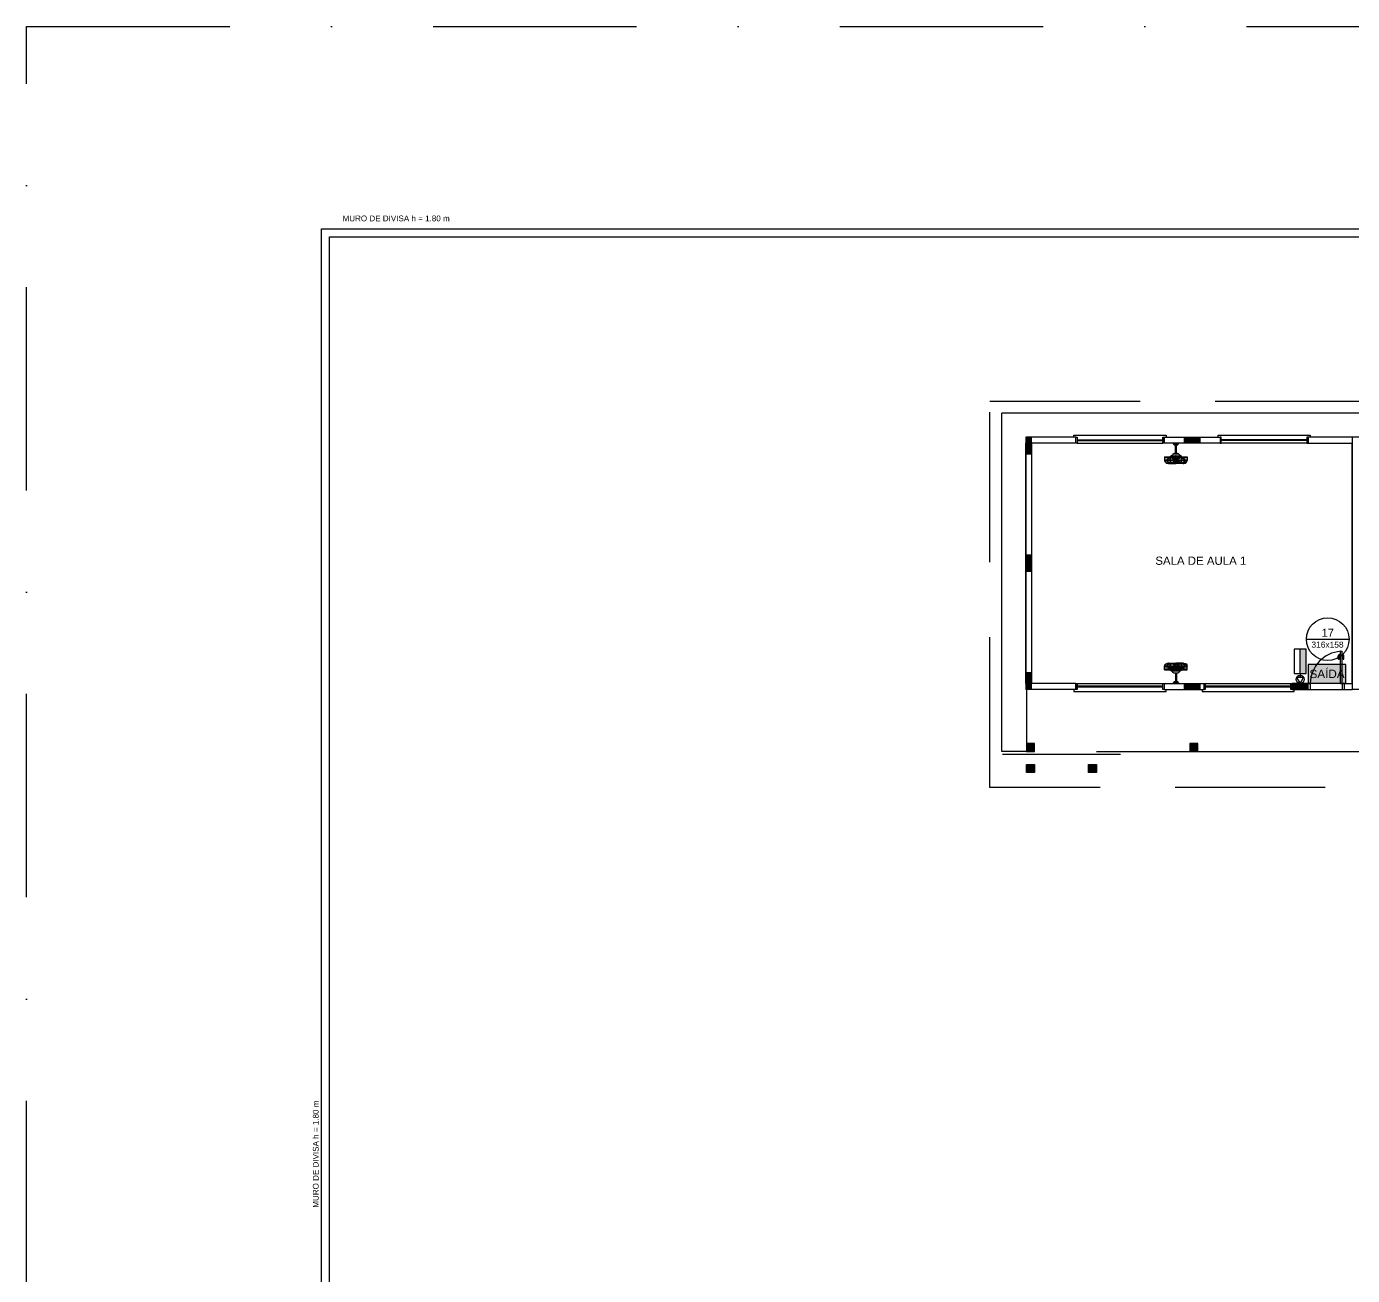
# Model space of a CAD drawing. Header units: centimetres. Extents: x 6807 to 16527, y -130 to 6110.
# Drawn here: x 6807 to 10120, y 2990 to 6110 of the extents above; entities that cross this region are included whole.
import ezdxf
from ezdxf.enums import TextEntityAlignment as Align

# ---------------------------------------------------------------- set-up
doc = ezdxf.new("R2010")
doc.units = ezdxf.units.CM
doc.header["$LTSCALE"] = 10
doc.linetypes.add('DASHDOT', pattern=[25.4, 12.7, -6.35, 0, -6.35])
doc.linetypes.add('TRACEJADO_G', pattern=[0.375, 0.25, -0.125])
for name, color, linetype in [('_TERREO', 7, 'Continuous'), ('A-03_ILU', 3, 'Continuous'), ('A-COTAS', 1, 'Continuous'), ('A-HACHURAPARED', 254, 'Continuous'), ('A-MURO', 2, 'Continuous'), ('A-PAREDE', 5, 'Continuous'), ('A-PISOS-CTEL', 2, 'TRACEJADO_G'), ('A-PISOS-NIVEL', 1, 'Continuous'), ('A-PORTA', 3, 'Continuous'), ('A-SOLEIRA', 1, 'Continuous'), ('ACES-I', 251, 'Continuous'), ('AR-ESQ', 2, 'Continuous'), ('ARQ-TXT-1_050', 2, 'Continuous'), ('ARQ-TXT-1_075', 2, 'Continuous'), ('s-251', 250, 'Continuous'), ('t20_ILU', 1, 'Continuous'), ('TIPO_A-03_ILU', 3, 'Continuous')]:
    doc.layers.add(name, color=color, linetype=linetype)
doc.styles.add('ESC-50-A20', font='arial.ttf', dxfattribs={"height": 0.1})
doc.styles.add('T15', font='arial.ttf', dxfattribs={"height": 0.15})
doc.styles.add('T20', font='arial.ttf', dxfattribs={"height": 0.2})

# ---------------------------------------------------------------- blocks, each defined once
blk = doc.blocks.new('*U1')
h = blk.add_hatch(color=92)
h.dxf.hatch_style = 1
h.paths.add_polyline_path([(12.59, -6.3), (12.59, 0), (-0.01, 0), (-0.01, -6.3)])
at = {"layer": 's-251', "color": 1}
blk.add_lwpolyline([(12.59, -6.3), (12.59, 0), (-0.01, 0), (-0.01, -6.3)], close=True, dxfattribs=at)
at = {"color": 255, "style": 'T20'}
blk.add_text('SAÍDA', height=2.791, dxfattribs=at).set_placement((6.29, -3.15), align=Align.MIDDLE_CENTER)
blk = doc.blocks.new('A$C1CA961C3')
h = blk.add_hatch(color=253)
h.dxf.hatch_style = 1
h.paths.add_polyline_path([(30, 85), (15, 85), (15, 25), (30, 25)])
for p, q in [((15, 25), (15, 85)), ((6.3, 15), (15, 0)), ((23.7, 15), (6.3, 15)), ((15, 25), (15, 15)), ((15, 0), (23.7, 15))]:
    blk.add_line(p, q)
blk.add_lwpolyline([(0, 85), (0, 25), (30, 25), (30, 85), (0, 85)])
blk.add_circle((15, 10), 10)
blk = doc.blocks.new('A$C4CB241E8')
at = {"layer": 'ACES-I'}
for p, q in [((0.224, 0.5), (0.344, 0.5)), ((0.224, 0.49), (0.224, 0.5)), ((0.234, 0.48), (0.334, 0.48)), ((0.234, 0.47), (0.234, 0.48)), ((0.244, 0.46), (0.324, 0.46)), ((0.269, 0.252), (0.269, 0.46)), ((0.299, 0.252), (0.299, 0.46)), ((0.334, 0.47), (0.334, 0.48)), ((0.344, 0.49), (0.344, 0.5)), ((0, 0.166), (0, 0.074)), ((0, 0.166), (0.137, 0.166)), ((0, 0.145), (0.137, 0.145)), ((0, 0.089), (0.055, 0.089)), ((0.008, 0.067), (0.046, 0.067)), ((0.046, 0.067), (0.137, 0.067)), ((0.055, 0.089), (0.137, 0.089)), ((0.102, 0.007), (0.083, 0.007)), ((0.102, 0), (0.083, 0)), ((0.102, 0.007), (0.174, 0.007)), ((0.102, 0), (0.283, 0)), ((0.137, 0.166), (0.142, 0.17)), ((0.137, 0.131), (0.137, 0.145)), ((0.137, 0.089), (0.137, 0.131)), ((0.142, 0.17), (0.198, 0.212)), ((0.144, 0.145), (0.424, 0.145)), ((0.144, 0.132), (0.144, 0.145)), ((0.144, 0.089), (0.144, 0.132)), ((0.144, 0.089), (0.424, 0.089)), ((0.144, 0.067), (0.279, 0.067)), ((0.198, 0.203), (0.148, 0.166)), ((0.148, 0.166), (0.42, 0.166)), ((0.198, 0.203), (0.198, 0.166)), ((0.198, 0.189), (0.368, 0.189)), ((0.198, 0.182), (0.273, 0.182)), ((0.203, 0.007), (0.279, 0.007)), ((0.215, 0.027), (0.258, 0.027)), ((0.226, 0.24), (0.339, 0.24)), ((0.268, 0.043), (0.268, 0.067)), ((0.276, 0.118), (0.276, 0.099)), ((0.277, 0.257), (0.277, 0.253)), ((0.277, 0.253), (0.281, 0.243)), ((0.287, 0.258), (0.279, 0.258)), ((0.279, 0.067), (0.279, 0.009)), ((0.279, 0.067), (0.286, 0.067)), ((0.279, 0.009), (0.279, 0.007)), ((0.283, 0.089), (0.283, 0.067)), ((0.463, 0), (0.283, 0)), ((0.288, 0.253), (0.284, 0.243)), ((0.286, 0.067), (0.286, 0.009)), ((0.286, 0.067), (0.422, 0.067)), ((0.286, 0.009), (0.286, 0.007)), ((0.286, 0.007), (0.362, 0.007)), ((0.288, 0.253), (0.288, 0.257)), ((0.29, 0.118), (0.29, 0.099)), ((0.293, 0.182), (0.368, 0.182)), ((0.307, 0.027), (0.373, 0.027)), ((0.424, 0.172), (0.368, 0.213)), ((0.368, 0.205), (0.368, 0.166)), ((0.368, 0.205), (0.42, 0.166)), ((0.463, 0.007), (0.392, 0.007)), ((0.431, 0.166), (0.424, 0.172)), ((0.424, 0.145), (0.424, 0.089)), ((0.429, 0.067), (0.526, 0.067)), ((0.431, 0.166), (0.565, 0.166)), ((0.431, 0.145), (0.565, 0.145)), ((0.431, 0.13), (0.431, 0.145)), ((0.431, 0.089), (0.431, 0.13)), ((0.431, 0.089), (0.519, 0.089)), ((0.463, 0.007), (0.482, 0.007)), ((0.463, 0), (0.482, 0)), ((0.519, 0.089), (0.565, 0.089)), ((0.526, 0.067), (0.557, 0.067)), ((0.565, 0.166), (0.565, 0.074))]:
    blk.add_line(p, q, dxfattribs=at)
for points in [[(0.246, 0.099), (0.246, 0.089)], [(0.323, 0.089), (0.323, 0.099), (0.246, 0.099)], [(0.246, 0.08), (0.246, 0.08)]]:
    blk.add_lwpolyline(points, dxfattribs=at)
blk.add_lwpolyline([(0.273, 0.184), (0.273, 0.175), (0.293, 0.175), (0.293, 0.184)], close=True, dxfattribs=at)
for centre, radius, start, end in [((0.234, 0.49), 0.01, 180, 270), ((0.244, 0.47), 0.01, 180, 270), ((0.324, 0.47), 0.01, 270, 0), ((0.334, 0.49), 0.01, 270, 0), ((0.083, 0.084), 0.0836, 187.0241, 270.1403), ((0.083, 0.084), 0.0766, 192.4617, 270.1403), ((0.158, 0.164), 0.148, 220.8847, 270.7317), ((0.161, -0.014), 0.147, 99.4474, 135.8987), ((0.204, 0.067), 0.0671, 179.7166, 229.3446), ((0.161, -0.014), 0.147, 87.3551, 96.6689), ((0.204, 0.067), 0.06, 179.6832, 237.0138), ((0.204, 0.067), 0.0671, 229.3446, 243.4575), ((0.168, 0.133), 0, 90, 303.5739), ((0.165, 0.08), 0.0536, 23.5592, 86.613), ((0.158, 0.164), 0.148, 274.9997, 292.3413), ((0.204, 0.067), 0.06, 237.0138, 269.6517), ((0.226, 0.212), 0.0283, 90, 180), ((0.226, 0.147), 0.0283, 182.9729, 248.6249), ((0.214, 0.101), 2.511308197128957e-15, 227.1184, 0), ((0.276, 0.127), 0.0676, 202.5993, 214.7226), ((0.158, 0.164), 0.148, 292.3413, 305.8305), ((0.283, 0.252), 0.148, 243.1417, 267.262), ((0.283, 1.064), 0.946, 265.9464, 274.0536), ((0.283, 0.105), 0.148, 92.0593, 114.7191), ((0.345, 0.107), 0.118, 199.8598, 236.3515), ((0.242, 0.245), 0.00548, 36.9061, 175.1771), ((0.44, -0.107), 0.228, 134.8376, 138.9912), ((0.279, 0.257), 0.00141, 90, 180), ((0.283, 0.251), 0.00548, 13.9839, 166.0161), ((0.283, 0.244), 0.00141, 202.3134, 337.6866), ((0.44, -0.107), 0.228, 130.1268, 132.3872), ((0.221, 0.107), 0.118, 303.6485, 317.1616), ((0.287, 0.257), 0.00141, 0, 90), ((0.283, 0.105), 0.148, 65.2809, 87.9407), ((0.283, 0.252), 0.148, 272.738, 296.8583), ((0.221, 0.107), 0.118, 317.1616, 340.1402), ((0.323, 0.245), 0.00548, 4.8229, 143.0939), ((0.415, -0.018), 0.148, 92.2685, 128.5678), ((0.339, 0.212), 0.0283, 3.732, 90), ((0.297, 0.02), 0.0676, 22.5993, 43.7437), ((0.339, 0.147), 0.0283, 291.3751, 357.0271), ((0.409, 0.067), 0.0536, 203.5592, 228.099), ((0.362, 0.067), 0.06, 270.3483, 301.6358), ((0.409, 0.067), 0.0536, 228.099, 252.8541), ((0.362, 0.067), 0.0671, 296.5425, 307.5309), ((0.362, 0.067), 0.06, 301.6358, 0.3168), ((0.413, 0.161), 0.147, 266.0889, 320.6458), ((0.362, 0.067), 0.0671, 307.5309, 0.2834), ((0.415, -0.018), 0.148, 86.601, 92.2685), ((0.415, -0.018), 0.148, 45.7177, 83.837), ((0.482, 0.084), 0.0836, 269.8597, 352.9759), ((0.482, 0.084), 0.0766, 269.8597, 347.5383)]:
    blk.add_arc(centre, radius, start, end, dxfattribs=at)

msp = doc.modelspace()

# ---------------------------------------------------------------- hatches: boundary and pattern name
at = {"layer": 'A-COTAS'}
h = msp.add_hatch(color=251, dxfattribs=at)
h.dxf.hatch_style = 1
h.paths.add_polyline_path([(9306, 5042.3), (9318, 5042.3), (9318, 5082.3), (9306, 5082.3)])
h = msp.add_hatch(color=251, dxfattribs=at)
h.dxf.hatch_style = 1
h.paths.add_polyline_path([(9700, 5082.3), (9700, 5070.3), (9740, 5070.3), (9740, 5082.3)])
h = msp.add_hatch(color=251, dxfattribs=at)
h.set_gradient(color1=(173, 173, 173), color2=(173, 173, 173))
h.paths.add_polyline_path([(9306, 4748.8), (9318, 4748.8), (9318, 4788.8), (9306, 4788.8)])
h = msp.add_hatch(color=251, dxfattribs=at)
h.dxf.hatch_style = 1
h.paths.add_polyline_path([(9306, 4748.8), (9318, 4748.8), (9318, 4788.8), (9306, 4788.8)])
h = msp.add_hatch(color=251, dxfattribs=at)
h.dxf.hatch_style = 1
h.paths.add_polyline_path([(9306, 4455.3), (9318, 4455.3), (9318, 4495.3), (9306, 4495.3)])
h = msp.add_hatch(color=251, dxfattribs=at)
h.dxf.hatch_style = 1
h.paths.add_polyline_path([(9700, 4467.3), (9700, 4455.3), (9740, 4455.3), (9740, 4467.3)])
h = msp.add_hatch(color=251, dxfattribs=at)
h.dxf.hatch_style = 1
h.paths.add_polyline_path([(9326, 4318.8), (9306, 4318.8), (9306, 4298.8), (9326, 4298.8)])
h = msp.add_hatch(color=251, dxfattribs=at)
h.dxf.hatch_style = 1
h.paths.add_polyline_path([(9734, 4318.8), (9714, 4318.8), (9714, 4298.8), (9734, 4298.8)])
h = msp.add_hatch(color=251, dxfattribs=at)
h.dxf.hatch_style = 1
h.paths.add_polyline_path([(9326, 4246.1), (9306, 4246.1), (9306, 4266.1), (9326, 4266.1)])
h = msp.add_hatch(color=251, dxfattribs=at)
h.dxf.hatch_style = 1
h.paths.add_polyline_path([(9480.9, 4246.1), (9460.9, 4246.1), (9460.9, 4266.1), (9480.9, 4266.1)])
at = {"layer": 'A-HACHURAPARED'}
h = msp.add_hatch(color=251, dxfattribs=at)
h.dxf.hatch_style = 1
h.paths.add_polyline_path([(10009.5, 4468.8), (9969.5, 4468.8), (9969.5, 4453.8), (10009.5, 4453.8)])

# ---------------------------------------------------------------- linework, layer by layer
at = {"linetype": 'DASHDOT', "ltscale": 4}
msp.add_lwpolyline([(6807.5, 6109.5), (16527, 6109.5), (16527, -130.1), (6807.5, -130.1)], close=True, dxfattribs=at)
at = {"layer": 'A-03_ILU'}
msp.add_line((10004.9, 4579.2), (10111.6, 4579.2), dxfattribs=at)
at = {"layer": 'A-MURO', "color": 251}
for p, q in [((7544.5, 603.8), (7544.5, 5603.8)), ((7544.5, 5603.8), (15544.5, 5603.8)), ((7564.5, 603.8), (7564.5, 5583.8)), ((7564.5, 5583.8), (15521.1, 5583.8))]:
    msp.add_line(p, q, dxfattribs=at)
at = {"layer": 'A-PAREDE', "color": 251}
for p, q in [((9304.5, 5083.8), (9304.5, 4453.8)), ((9319.5, 4468.8), (9319.5, 5068.8)), ((9429.5, 5068.8), (9319.5, 5068.8)), ((9429.5, 5068.8), (9429.5, 5083.8)), ((10009.5, 5068.8), (10009.5, 5083.8)), ((10119.5, 5083.8), (10009.5, 5083.8)), ((10009.5, 5083.8), (10009.5, 5068.8)), ((10009.5, 5068.8), (10119.5, 5068.8)), ((10119.5, 5083.8), (10119.5, 4453.8)), ((10119.5, 5068.8), (10119.5, 4468.8)), ((9429.5, 4453.8), (9304.5, 4453.8)), ((9429.5, 4468.8), (9319.5, 4468.8)), ((9429.5, 4468.8), (9429.5, 4453.8)), ((9649.5, 4468.8), (9749.5, 4468.8)), ((9649.5, 4468.8), (9649.5, 4453.8)), ((9649.5, 4453.8), (9749.5, 4453.8)), ((9749.5, 4468.8), (9749.5, 4453.8)), ((9969.5, 4453.8), (9969.5, 4468.8)), ((10099.5, 4468.8), (10099.5, 4453.8)), ((10099.5, 4468.8), (10119.5, 4468.8)), ((10099.5, 4453.8), (10119.5, 4453.8)), ((10244.5, 4453.8), (10119.5, 4453.8)), ((10244.5, 4453.8), (10119.5, 4453.8))]:
    msp.add_line(p, q, dxfattribs=at)
for points in [[(9429.5, 5083.8), (9304.5, 5083.8)], [(9304.5, 4468.8), (9304.5, 4468.8), (9304.5, 5068.8)], [(10244.5, 5083.8), (10119.5, 5083.8)], [(10244.5, 5083.8), (10119.5, 5083.8)], [(10119.5, 4468.8), (10119.5, 4468.8), (10119.5, 5068.8)], [(10119.5, 4468.8), (10119.5, 4468.8), (10119.5, 5068.8)]]:
    msp.add_lwpolyline(points, dxfattribs=at)
for points in [[(9306, 5042.3), (9318, 5042.3), (9318, 5082.3), (9306, 5082.3)], [(9789.5, 5083.8), (9789.5, 5068.8), (9649.5, 5068.8), (9649.5, 5083.8)], [(9700, 5082.3), (9700, 5070.3), (9740, 5070.3), (9740, 5082.3)], [(9306, 4748.8), (9318, 4748.8), (9318, 4788.8), (9306, 4788.8)], [(9306, 4455.3), (9318, 4455.3), (9318, 4495.3), (9306, 4495.3)], [(9700, 4467.3), (9700, 4455.3), (9740, 4455.3), (9740, 4467.3)], [(10009.5, 4468.8), (9969.5, 4468.8), (9969.5, 4453.8), (10009.5, 4453.8)], [(9326, 4318.8), (9306, 4318.8), (9306, 4298.8), (9326, 4298.8)], [(9734, 4318.8), (9714, 4318.8), (9714, 4298.8), (9734, 4298.8)], [(9326, 4246.1), (9306, 4246.1), (9306, 4266.1), (9326, 4266.1)], [(9480.9, 4246.1), (9460.9, 4246.1), (9460.9, 4266.1), (9480.9, 4266.1)]]:
    msp.add_lwpolyline(points, close=True, dxfattribs=at)
at = {"layer": 'A-PISOS-CTEL', "color": 251, "linetype": 'TRACEJADO_G', "ltscale": 150}
msp.add_line((9541, 4291.1), (9245.9, 4291.1), dxfattribs=at)
msp.add_lwpolyline([(9214.5, 5173.8), (15114.5, 5173.8), (15114.5, 4208.8), (9214.5, 4208.8)], close=True, dxfattribs=at)
at = {"layer": 'A-PISOS-NIVEL', "color": 251}
for p, q in [((9244.5, 4298.8), (9244.5, 5143.8)), ((15084.5, 5143.8), (9244.5, 5143.8)), ((9306, 4453.8), (9306, 4298.8)), ((9306, 4298.8), (9244.5, 4298.8)), ((9481, 4298.8), (12004.5, 4298.8)), ((9481, 4298.8), (9481, 4298.8))]:
    msp.add_line(p, q, dxfattribs=at)
at = {"layer": 'A-PORTA', "color": 251}
for p, q in [((10087.9, 4540.8), (10089.4, 4540.8)), ((10087.9, 4538.8), (10089.4, 4538.8)), ((10089.4, 4537.3), (10089.4, 4542.3)), ((10089.4, 4542.3), (10089.9, 4542.3)), ((10094.4, 4542.3), (10093.9, 4542.3)), ((10094.4, 4537.3), (10094.4, 4542.3)), ((10095.9, 4540.8), (10094.4, 4540.8)), ((10095.9, 4538.8), (10094.4, 4538.8)), ((10084.9, 4529.8), (10084.9, 4537.8)), ((10086.9, 4529.8), (10086.9, 4537.8)), ((10089.4, 4537.3), (10089.9, 4537.3)), ((10094.4, 4537.3), (10093.9, 4537.3)), ((10096.9, 4529.8), (10096.9, 4537.8)), ((10098.9, 4529.8), (10098.9, 4537.8))]:
    msp.add_line(p, q, dxfattribs=at)
for centre, radius, start, end in [((10097.4, 4466.2), 83, 94.7788, 178.1499), ((10087.9, 4537.8), 3, 90, 180), ((10087.9, 4537.8), 1, 90, 180), ((10095.9, 4537.8), 3, 0, 90), ((10095.9, 4537.8), 1, 0, 90), ((10085.9, 4529.8), 1, 180, 0), ((10097.9, 4529.8), 1, 180, 0)]:
    msp.add_arc(centre, radius, start, end, dxfattribs=at)
at = {"layer": 'A-SOLEIRA', "color": 251}
for p, q in [((10090.5, 4468.8), (10014.5, 4468.8)), ((10014.5, 4453.8), (10094.5, 4453.8))]:
    msp.add_line(p, q, dxfattribs=at)
at = {"layer": 'AR-ESQ', "color": 251}
for p, q in [((9432.5, 5077.3), (9646.5, 5077.3)), ((9432.5, 5075.3), (9646.5, 5075.3)), ((9432.5, 5068.8), (9646.5, 5068.8)), ((10006.5, 5077.3), (9792.5, 5077.3)), ((10006.5, 5075.3), (9792.5, 5075.3)), ((10006.5, 5068.8), (9792.5, 5068.8)), ((10090.5, 4468.8), (10090.5, 4548.8)), ((10090.5, 4548.8), (10094.5, 4548.8)), ((10094.5, 4468.8), (10094.5, 4548.8)), ((9432.5, 4468.8), (9646.5, 4468.8)), ((9432.5, 4462.3), (9646.5, 4462.3)), ((9432.5, 4460.3), (9646.5, 4460.3)), ((9752.5, 4468.8), (9966.5, 4468.8)), ((9752.5, 4462.3), (9966.5, 4462.3)), ((9752.5, 4460.3), (9966.5, 4460.3)), ((10009.5, 4468.8), (10014.5, 4468.8)), ((10009.5, 4453.8), (10014.5, 4453.8)), ((10014.5, 4468.8), (10014.5, 4453.8)), ((10090.5, 4468.8), (10094.5, 4468.8)), ((10094.5, 4468.8), (10094.5, 4453.8)), ((10094.5, 4468.8), (10099.5, 4468.8)), ((10094.5, 4453.8), (10099.5, 4453.8))]:
    msp.add_line(p, q, dxfattribs=at)
for points in [[(9424.5, 5083.8), (9424.5, 5088.8), (9654.5, 5088.8), (9654.5, 5083.8)], [(9784.5, 5083.8), (9784.5, 5088.8), (10014.5, 5088.8), (10014.5, 5083.8)], [(9424.5, 4453.8), (9424.5, 4448.8), (9654.5, 4448.8), (9654.5, 4453.8)], [(9744.5, 4453.8), (9744.5, 4448.8), (9974.5, 4448.8), (9974.5, 4453.8)]]:
    msp.add_lwpolyline(points, dxfattribs=at)
for points in [[(9429.5, 5083.8), (9432.5, 5083.8), (9432.5, 5068.8), (9429.5, 5068.8)], [(9646.5, 5083.8), (9649.5, 5083.8), (9649.5, 5068.8), (9646.5, 5068.8)], [(9792.5, 5083.8), (9789.5, 5083.8), (9789.5, 5068.8), (9792.5, 5068.8)], [(10009.5, 5083.8), (10006.5, 5083.8), (10006.5, 5068.8), (10009.5, 5068.8)], [(9429.5, 4468.8), (9432.5, 4468.8), (9432.5, 4453.8), (9429.5, 4453.8)], [(9646.5, 4468.8), (9649.5, 4468.8), (9649.5, 4453.8), (9646.5, 4453.8)], [(9749.5, 4468.8), (9752.5, 4468.8), (9752.5, 4453.8), (9749.5, 4453.8)], [(9966.5, 4468.8), (9969.5, 4468.8), (9969.5, 4453.8), (9966.5, 4453.8)]]:
    msp.add_lwpolyline(points, close=True, dxfattribs=at)
at = {"layer": 'TIPO_A-03_ILU'}
msp.add_circle((10058.3, 4579.2), 53.3, dxfattribs=at)

# ---------------------------------------------------------------- block references
msp.add_blockref('A$C1CA961C3', (9974.5, 4468.8))
at = {"layer": '_TERREO', "xscale": 7.5, "yscale": 7.5, "zscale": 7.5}
msp.add_blockref('*U1', (10009.6, 4516.1), dxfattribs=at)
at = {"layer": 'A-COTAS', "color": 251, "linetype": 'Continuous', "xscale": 100, "yscale": 100, "zscale": 100}
msp.add_blockref('A$C4CB241E8', (9650.8, 5018.4), dxfattribs=at)
at = {"layer": 'A-COTAS', "color": 251, "linetype": 'Continuous', "xscale": -100, "yscale": 100, "zscale": 100, "rotation": 180}
msp.add_blockref('A$C4CB241E8', (9650.8, 4519.3), dxfattribs=at)

# ---------------------------------------------------------------- texts
at = {"layer": 'ARQ-TXT-1_050', "color": 251, "insert": (9579.2, 4785.4), "char_height": 20.48, "attachment_point": 1, "style": 'ESC-50-A20'}
msp.add_mtext_dynamic_manual_height_columns('\\pi48.466;SALA DE AULA 1', width=324.698, gutter_width=1, heights=[0], dxfattribs=at)
at = {"layer": 'ARQ-TXT-1_075', "color": 251, "style": 'ESC-50-A20'}
msp.add_text('MURO DE DIVISA h = 1.80 m', height=14.4, dxfattribs=at).set_placement((7597.1, 5623))
msp.add_text('MURO DE DIVISA h = 1.80 m', height=14.4, rotation=90, dxfattribs=at).set_placement((7537.3, 3158.9))
at = {"layer": 't20_ILU', "color": 1}
for s, height, style, p in [('17', 20, 'T20', (10058.5, 4579.2)), ('316x158', 15, 'T15', (10057.9, 4553.5))]:
    msp.add_text(s, height=height, dxfattribs=dict(at, style=style)).set_placement(p, align=Align.BOTTOM_CENTER)

doc.saveas('drawing.dxf')
